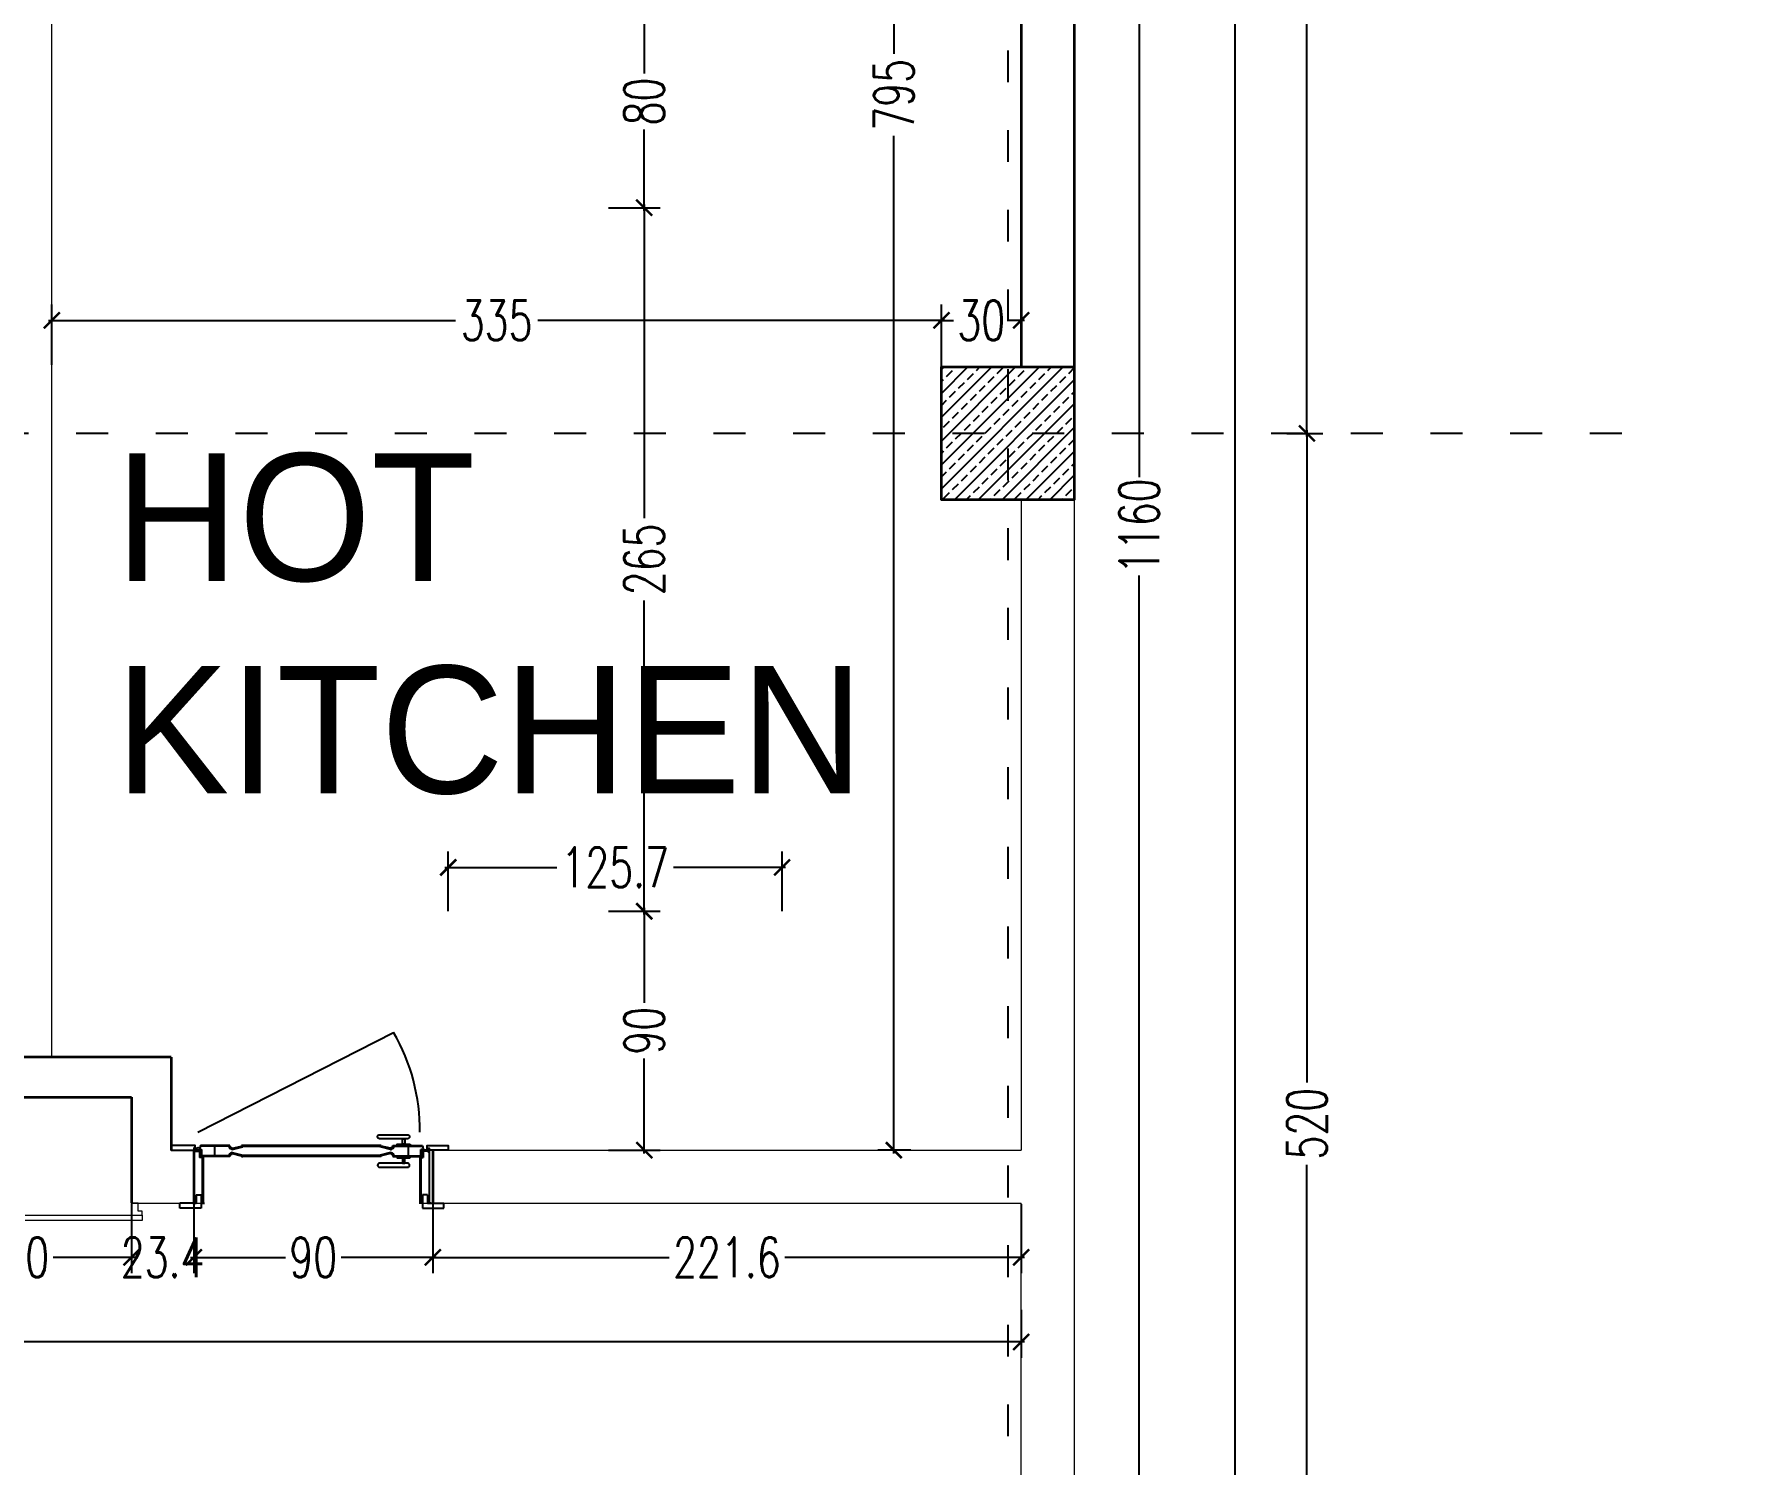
# Model space of a CAD drawing. Header units: centimetres. Extents: x -3207095 to 15275363, y -32656 to 4798027.
# Drawn here: x 685265 to 685907, y 4438823 to 4439362 of the extents above; entities that cross this region are included whole.
import ezdxf

# ---------------------------------------------------------------- set-up
doc = ezdxf.new("R2010")
doc.units = ezdxf.units.CM
for name, pattern in [('ACAD_ISO03W100', [30, 12, -18]), ('DUZ', [500, 500]), ('HIDDEN', [0.375, 0.25, -0.125])]:
    doc.linetypes.add(name, pattern=pattern)
doc.layers.get('0').update_dxf_attribs({"color": 1, "linetype": 'DUZ'})
for name, color, linetype in [('a-door', 2, 'Continuous'), ('DIM', 1, 'DUZ'), ('GOLGE', 8, 'HIDDEN'), ('KOLTAR_F', 145, 'Continuous'), ('LOGO', 7, 'Continuous')]:
    doc.layers.add(name, color=color, linetype=linetype)
for name, color, linetype, lineweight in [('DUVAR', 7, 'Continuous', 35), ('iç duvar', 7, 'Continuous', 50), ('KAPEN', 151, 'Continuous', 9), ('KOLON_F', 3, 'Continuous', 35)]:
    doc.layers.add(name, color=color, linetype=linetype, lineweight=lineweight)
doc.styles.add('DIM', font='ROMANSTW.SHX', dxfattribs={"width": 0.7})
doc.dimstyles.new('1_100', dxfattribs={"dimtxt": 15, "dimasz": 6, "dimexe": 6, "dimexo": 0, "dimgap": 2, "dimtad": 0, "dimdec": 1, "dimzin": 11, "dimdsep": 46, "dimtxsty": 'DIM', "dimblk": 'ARCHTICK', "dimcen": 3, "dimdle": 1.25, "dimclrt": 2, "dimadec": 0, "dimazin": 0, "dimtfac": 1.25, "dimtdec": 1, "dimtix": 1, "dimtofl": 0, "dimtmove": 1, "dimatfit": 3, "dimldrblk": 'ARCHTICK', "dimfxl": 20, "dimfxlon": 1, "dimtolj": 1, "dimtzin": 0, "dimarcsym": 0})

# ---------------------------------------------------------------- blocks, each defined once
blk = doc.blocks.new('_ArchTick')
at = {"color": 0, "linetype": 'ByBlock', "const_width": 0.15}
blk.add_lwpolyline([(-0.5, -0.5), (0.5, 0.5)], dxfattribs=at)
blk = doc.blocks.new('*D5626')
at = {"layer": 'Defpoints', "color": 0, "linetype": 'Continuous', "lineweight": 5, "transparency": 16777216}
for p in [(685656.79, 4439756.93), (685681.25, 4439756.93), (685656.79, 4438596.93)]:
    blk.add_point(p, dxfattribs=at)
at = {"layer": 'DIM', "color": 0, "linetype": 'Continuous', "lineweight": -2, "transparency": 16777216}
for p, q in [((685661.25, 4439756.93), (685687.25, 4439756.93)), ((685681.25, 4439758.18), (685681.25, 4439195.43)), ((685681.25, 4438595.68), (685681.25, 4439158.43)), ((685661.25, 4438596.93), (685687.25, 4438596.93))]:
    blk.add_line(p, q, dxfattribs=at)
at = {"layer": 'DIM', "color": 0, "linetype": 'Continuous', "lineweight": -2, "transparency": 16777216, "xscale": 6, "yscale": 6, "zscale": 6}
for p, rotation in [((685681.25, 4439756.93), 90), ((685681.25, 4438596.93), 270)]:
    blk.add_blockref('_ArchTick', p, dxfattribs=dict(at, rotation=rotation))
at = {"layer": 'DIM', "color": 2, "linetype": 'Continuous', "lineweight": 5, "transparency": 16777216, "insert": (685681.25, 4439176.93), "char_height": 15, "attachment_point": 5, "rotation": 90, "style": 'DIM'}
blk.add_mtext('\\A1;1160', dxfattribs=at)
blk = doc.blocks.new('*D4531')
at = {"layer": 'Defpoints', "color": 0, "linetype": 'Continuous', "lineweight": 5, "transparency": 16777216}
for p in [(685736.81, 4439731.93), (685736.81, 4439211.93), (685744.41, 4439211.93)]:
    blk.add_point(p, dxfattribs=at)
at = {"layer": 'DIM', "color": 0, "linetype": 'Continuous', "lineweight": -2, "transparency": 16777216}
for p, q in [((685736.81, 4439731.93), (685750.41, 4439731.93)), ((685744.41, 4439733.18), (685744.41, 4439487.43)), ((685744.41, 4439210.68), (685744.41, 4439456.43)), ((685736.81, 4439211.93), (685750.41, 4439211.93))]:
    blk.add_line(p, q, dxfattribs=at)
at = {"layer": 'DIM', "color": 0, "linetype": 'Continuous', "lineweight": -2, "transparency": 16777216, "xscale": 6, "yscale": 6, "zscale": 6}
for p, rotation in [((685744.41, 4439731.93), 90), ((685744.41, 4439211.93), 270)]:
    blk.add_blockref('_ArchTick', p, dxfattribs=dict(at, rotation=rotation))
at = {"layer": 'DIM', "color": 2, "linetype": 'Continuous', "lineweight": 5, "transparency": 16777216, "insert": (685744.41, 4439471.93), "char_height": 15, "attachment_point": 5, "rotation": 90, "style": 'DIM'}
blk.add_mtext('\\A1;520', dxfattribs=at)
blk = doc.blocks.new('*D5634')
at = {"layer": 'Defpoints', "color": 0, "linetype": 'Continuous', "lineweight": 5, "transparency": 16777216}
for p in [(685736.81, 4439211.93), (685744.41, 4438691.93), (685807.32, 4438691.93)]:
    blk.add_point(p, dxfattribs=at)
at = {"layer": 'DIM', "color": 0, "linetype": 'Continuous', "lineweight": -2, "transparency": 16777216}
for p, q in [((685736.81, 4439211.93), (685750.41, 4439211.93)), ((685744.41, 4439213.18), (685744.41, 4438967.43)), ((685744.41, 4438690.68), (685744.41, 4438936.43)), ((685764.41, 4438691.93), (685738.41, 4438691.93))]:
    blk.add_line(p, q, dxfattribs=at)
at = {"layer": 'DIM', "color": 0, "linetype": 'Continuous', "lineweight": -2, "transparency": 16777216, "xscale": 6, "yscale": 6, "zscale": 6}
for p, rotation in [((685744.41, 4439211.93), 90), ((685744.41, 4438691.93), 270)]:
    blk.add_blockref('_ArchTick', p, dxfattribs=dict(at, rotation=rotation))
at = {"layer": 'DIM', "color": 2, "linetype": 'Continuous', "lineweight": 5, "transparency": 16777216, "insert": (685744.41, 4438951.93), "char_height": 15, "attachment_point": 5, "rotation": 90, "style": 'DIM'}
blk.add_mtext('\\A1;520', dxfattribs=at)
blk = doc.blocks.new('*D4552')
at = {"layer": 'Defpoints', "color": 0, "linetype": 'Continuous', "lineweight": 5, "transparency": 16777216}
for p in [(685687.42, 4439756.93), (685717.27, 4439756.93), (685687.42, 4436816.93)]:
    blk.add_point(p, dxfattribs=at)
at = {"layer": 'DIM', "color": 0, "linetype": 'Continuous', "lineweight": -2, "transparency": 16777216}
for p, q in [((685697.27, 4439756.93), (685723.27, 4439756.93)), ((685717.27, 4439758.18), (685717.27, 4438307.43)), ((685717.27, 4436815.68), (685717.27, 4438266.43)), ((685697.27, 4436816.93), (685723.27, 4436816.93))]:
    blk.add_line(p, q, dxfattribs=at)
at = {"layer": 'DIM', "color": 0, "linetype": 'Continuous', "lineweight": -2, "transparency": 16777216, "xscale": 6, "yscale": 6, "zscale": 6}
for p, rotation in [((685717.27, 4439756.93), 90), ((685717.27, 4436816.93), 270)]:
    blk.add_blockref('_ArchTick', p, dxfattribs=dict(at, rotation=rotation))
at = {"layer": 'DIM', "color": 2, "linetype": 'Continuous', "lineweight": 5, "transparency": 16777216, "insert": (685717.27, 4438286.93), "char_height": 15, "attachment_point": 5, "rotation": 90, "style": 'DIM'}
blk.add_mtext('\\A1;2940', dxfattribs=at)
blk = doc.blocks.new('*D5681')
at = {"layer": 'Defpoints', "color": 0, "linetype": 'Continuous', "lineweight": 5, "transparency": 16777216}
for p in [(685221.79, 4438921.93), (685301.79, 4438921.93), (685301.79, 4438901.57)]:
    blk.add_point(p, dxfattribs=at)
at = {"layer": 'DIM', "color": 0, "linetype": 'Continuous', "lineweight": -2, "transparency": 16777216}
for p, q in [((685221.79, 4438921.57), (685221.79, 4438895.57)), ((685301.79, 4438921.57), (685301.79, 4438895.57)), ((685220.54, 4438901.57), (685251.29, 4438901.57)), ((685303.04, 4438901.57), (685272.29, 4438901.57))]:
    blk.add_line(p, q, dxfattribs=at)
at = {"layer": 'DIM', "color": 0, "linetype": 'Continuous', "lineweight": -2, "transparency": 16777216, "xscale": 6, "yscale": 6, "zscale": 6, "rotation": 180}
blk.add_blockref('_ArchTick', (685221.79, 4438901.57), dxfattribs=at)
at = {"layer": 'DIM', "color": 0, "linetype": 'Continuous', "lineweight": -2, "transparency": 16777216, "xscale": 6, "yscale": 6, "zscale": 6}
blk.add_blockref('_ArchTick', (685301.79, 4438901.57), dxfattribs=at)
at = {"layer": 'DIM', "color": 2, "linetype": 'Continuous', "lineweight": 5, "transparency": 16777216, "insert": (685261.79, 4438901.57), "char_height": 15, "attachment_point": 5, "style": 'DIM'}
blk.add_mtext('\\A1;80', dxfattribs=at)
blk = doc.blocks.new('*D5682')
at = {"layer": 'Defpoints', "color": 0, "linetype": 'Continuous', "lineweight": 5, "transparency": 16777216}
for p in [(685301.79, 4438921.93), (685325.24, 4438921.93), (685325.24, 4438901.57)]:
    blk.add_point(p, dxfattribs=at)
at = {"layer": 'DIM', "color": 0, "linetype": 'Continuous', "lineweight": -2, "transparency": 16777216}
for p, q in [((685301.79, 4438921.57), (685301.79, 4438895.57)), ((685325.24, 4438921.57), (685325.24, 4438895.57)), ((685301.79, 4438901.57), (685295.79, 4438901.57)), ((685325.24, 4438901.57), (685331.24, 4438901.57))]:
    blk.add_line(p, q, dxfattribs=at)
at = {"layer": 'DIM', "color": 0, "linetype": 'Continuous', "lineweight": -2, "transparency": 16777216, "xscale": 6, "yscale": 6, "zscale": 6}
blk.add_blockref('_ArchTick', (685301.79, 4438901.57), dxfattribs=at)
at = {"layer": 'DIM', "color": 0, "linetype": 'Continuous', "lineweight": -2, "transparency": 16777216, "xscale": 6, "yscale": 6, "zscale": 6, "rotation": 180}
blk.add_blockref('_ArchTick', (685325.24, 4438901.57), dxfattribs=at)
at = {"layer": 'DIM', "color": 2, "linetype": 'Continuous', "lineweight": 5, "transparency": 16777216, "insert": (685313.52, 4438901.57), "char_height": 15, "attachment_point": 5, "style": 'DIM'}
blk.add_mtext('\\A1;23.4', dxfattribs=at)
blk = doc.blocks.new('*D5683')
at = {"layer": 'Defpoints', "color": 0, "linetype": 'Continuous', "lineweight": 5, "transparency": 16777216}
for p in [(685325.24, 4438921.93), (685415.24, 4438921.93), (685415.24, 4438901.57)]:
    blk.add_point(p, dxfattribs=at)
at = {"layer": 'DIM', "color": 0, "linetype": 'Continuous', "lineweight": -2, "transparency": 16777216}
for p, q in [((685325.24, 4438921.57), (685325.24, 4438895.57)), ((685415.24, 4438921.57), (685415.24, 4438895.57)), ((685323.99, 4438901.57), (685359.74, 4438901.57)), ((685416.49, 4438901.57), (685380.74, 4438901.57))]:
    blk.add_line(p, q, dxfattribs=at)
at = {"layer": 'DIM', "color": 0, "linetype": 'Continuous', "lineweight": -2, "transparency": 16777216, "xscale": 6, "yscale": 6, "zscale": 6, "rotation": 180}
blk.add_blockref('_ArchTick', (685325.24, 4438901.57), dxfattribs=at)
at = {"layer": 'DIM', "color": 0, "linetype": 'Continuous', "lineweight": -2, "transparency": 16777216, "xscale": 6, "yscale": 6, "zscale": 6}
blk.add_blockref('_ArchTick', (685415.24, 4438901.57), dxfattribs=at)
at = {"layer": 'DIM', "color": 2, "linetype": 'Continuous', "lineweight": 5, "transparency": 16777216, "insert": (685370.24, 4438901.57), "char_height": 15, "attachment_point": 5, "style": 'DIM'}
blk.add_mtext('\\A1;90', dxfattribs=at)
blk = doc.blocks.new('*D5684')
at = {"layer": 'Defpoints', "color": 0, "linetype": 'Continuous', "lineweight": 5, "transparency": 16777216}
for p in [(685415.24, 4438921.93), (685636.79, 4438921.93), (685636.79, 4438901.57)]:
    blk.add_point(p, dxfattribs=at)
at = {"layer": 'DIM', "color": 0, "linetype": 'Continuous', "lineweight": -2, "transparency": 16777216}
for p, q in [((685415.24, 4438921.57), (685415.24, 4438895.57)), ((685636.79, 4438921.57), (685636.79, 4438895.57)), ((685413.99, 4438901.57), (685504.27, 4438901.57)), ((685638.04, 4438901.57), (685547.77, 4438901.57))]:
    blk.add_line(p, q, dxfattribs=at)
at = {"layer": 'DIM', "color": 0, "linetype": 'Continuous', "lineweight": -2, "transparency": 16777216, "xscale": 6, "yscale": 6, "zscale": 6, "rotation": 180}
blk.add_blockref('_ArchTick', (685415.24, 4438901.57), dxfattribs=at)
at = {"layer": 'DIM', "color": 0, "linetype": 'Continuous', "lineweight": -2, "transparency": 16777216, "xscale": 6, "yscale": 6, "zscale": 6}
blk.add_blockref('_ArchTick', (685636.79, 4438901.57), dxfattribs=at)
at = {"layer": 'DIM', "color": 2, "linetype": 'Continuous', "lineweight": 5, "transparency": 16777216, "insert": (685526.02, 4438901.57), "char_height": 15, "attachment_point": 5, "style": 'DIM'}
blk.add_mtext('\\A1;221.6', dxfattribs=at)
blk = doc.blocks.new('*D5533')
at = {"layer": 'Defpoints', "color": 0, "linetype": 'Continuous', "lineweight": 5, "transparency": 16777216}
for p in [(685636.79, 4438881.77), (683616.79, 4438869.02), (685636.79, 4438869.7)]:
    blk.add_point(p, dxfattribs=at)
at = {"layer": 'DIM', "color": 0, "linetype": 'Continuous', "lineweight": -2, "transparency": 16777216}
for p, q in [((685636.79, 4438881.77), (685636.79, 4438863.7)), ((683616.79, 4438869.02), (683616.79, 4438875.7)), ((683615.54, 4438869.7), (684606.29, 4438869.7)), ((685638.04, 4438869.7), (684647.29, 4438869.7))]:
    blk.add_line(p, q, dxfattribs=at)
at = {"layer": 'DIM', "color": 0, "linetype": 'Continuous', "lineweight": -2, "transparency": 16777216, "xscale": 6, "yscale": 6, "zscale": 6, "rotation": 180}
blk.add_blockref('_ArchTick', (683616.79, 4438869.7), dxfattribs=at)
at = {"layer": 'DIM', "color": 0, "linetype": 'Continuous', "lineweight": -2, "transparency": 16777216, "xscale": 6, "yscale": 6, "zscale": 6}
blk.add_blockref('_ArchTick', (685636.79, 4438869.7), dxfattribs=at)
at = {"layer": 'DIM', "color": 2, "linetype": 'Continuous', "lineweight": 5, "transparency": 16777216, "insert": (684626.79, 4438869.7), "char_height": 15, "attachment_point": 5, "style": 'DIM'}
blk.add_mtext('\\A1;2020', dxfattribs=at)
blk = doc.blocks.new('*D5570')
at = {"layer": 'Defpoints', "color": 0, "linetype": 'Continuous', "lineweight": 5, "transparency": 16777216}
for p in [(685606.79, 4439254.48), (685271.79, 4439237.73), (685606.79, 4439237.73)]:
    blk.add_point(p, dxfattribs=at)
at = {"layer": 'DIM', "color": 0, "linetype": 'Continuous', "lineweight": -2, "transparency": 16777216}
for p, q in [((685271.79, 4439237.73), (685271.79, 4439260.48)), ((685606.79, 4439237.73), (685606.79, 4439260.48)), ((685270.54, 4439254.48), (685423.79, 4439254.48)), ((685608.04, 4439254.48), (685454.79, 4439254.48))]:
    blk.add_line(p, q, dxfattribs=at)
at = {"layer": 'DIM', "color": 0, "linetype": 'Continuous', "lineweight": -2, "transparency": 16777216, "xscale": 6, "yscale": 6, "zscale": 6, "rotation": 180}
blk.add_blockref('_ArchTick', (685271.79, 4439254.48), dxfattribs=at)
at = {"layer": 'DIM', "color": 0, "linetype": 'Continuous', "lineweight": -2, "transparency": 16777216, "xscale": 6, "yscale": 6, "zscale": 6}
blk.add_blockref('_ArchTick', (685606.79, 4439254.48), dxfattribs=at)
at = {"layer": 'DIM', "color": 2, "linetype": 'Continuous', "lineweight": 5, "transparency": 16777216, "insert": (685439.29, 4439254.48), "char_height": 15, "attachment_point": 5, "style": 'DIM'}
blk.add_mtext('\\A1;335', dxfattribs=at)
blk = doc.blocks.new('*D5571')
at = {"layer": 'Defpoints', "color": 0, "linetype": 'Continuous', "lineweight": 5, "transparency": 16777216}
for p in [(685636.79, 4439254.48), (685606.79, 4439236.93), (685636.79, 4439236.93)]:
    blk.add_point(p, dxfattribs=at)
at = {"layer": 'DIM', "color": 0, "linetype": 'Continuous', "lineweight": -2, "transparency": 16777216}
for p, q in [((685606.79, 4439236.93), (685606.79, 4439260.48)), ((685636.79, 4439236.93), (685636.79, 4439260.48)), ((685605.54, 4439254.48), (685611.29, 4439254.48)), ((685638.04, 4439254.48), (685632.29, 4439254.48))]:
    blk.add_line(p, q, dxfattribs=at)
at = {"layer": 'DIM', "color": 0, "linetype": 'Continuous', "lineweight": -2, "transparency": 16777216, "xscale": 6, "yscale": 6, "zscale": 6, "rotation": 180}
blk.add_blockref('_ArchTick', (685606.79, 4439254.48), dxfattribs=at)
at = {"layer": 'DIM', "color": 0, "linetype": 'Continuous', "lineweight": -2, "transparency": 16777216, "xscale": 6, "yscale": 6, "zscale": 6}
blk.add_blockref('_ArchTick', (685636.79, 4439254.48), dxfattribs=at)
at = {"layer": 'DIM', "color": 2, "linetype": 'Continuous', "lineweight": 5, "transparency": 16777216, "insert": (685621.79, 4439254.48), "char_height": 15, "attachment_point": 5, "style": 'DIM'}
blk.add_mtext('\\A1;30', dxfattribs=at)
blk = doc.blocks.new('*D5572')
at = {"layer": 'Defpoints', "color": 0, "linetype": 'Continuous', "lineweight": 5, "transparency": 16777216}
for p in [(685585.96, 4439736.93), (685588.87, 4439736.93), (685595.28, 4438941.93)]:
    blk.add_point(p, dxfattribs=at)
at = {"layer": 'DIM', "color": 0, "linetype": 'Continuous', "lineweight": -2, "transparency": 16777216}
for p, q in [((685585.96, 4439736.93), (685594.87, 4439736.93)), ((685588.87, 4439738.18), (685588.87, 4439354.93)), ((685588.87, 4438940.68), (685588.87, 4439323.93)), ((685595.28, 4438941.93), (685582.87, 4438941.93))]:
    blk.add_line(p, q, dxfattribs=at)
at = {"layer": 'DIM', "color": 0, "linetype": 'Continuous', "lineweight": -2, "transparency": 16777216, "xscale": 6, "yscale": 6, "zscale": 6}
for p, rotation in [((685588.87, 4439736.93), 90), ((685588.87, 4438941.93), 270)]:
    blk.add_blockref('_ArchTick', p, dxfattribs=dict(at, rotation=rotation))
at = {"layer": 'DIM', "color": 2, "linetype": 'Continuous', "lineweight": 5, "transparency": 16777216, "insert": (685588.87, 4439339.43), "char_height": 15, "attachment_point": 5, "rotation": 90, "style": 'DIM'}
blk.add_mtext('\\A1;795', dxfattribs=at)
blk = doc.blocks.new('*D4754')
at = {"layer": 'Defpoints', "color": 0, "linetype": 'Continuous', "lineweight": 5, "transparency": 16777216}
for p in [(685481.48, 4439376.93), (685481.48, 4439296.93), (685494.87, 4439296.93)]:
    blk.add_point(p, dxfattribs=at)
at = {"layer": 'DIM', "color": 0, "linetype": 'Continuous', "lineweight": -2, "transparency": 16777216}
for p, q in [((685494.87, 4439378.18), (685494.87, 4439347.43)), ((685481.48, 4439376.93), (685500.87, 4439376.93)), ((685494.87, 4439295.68), (685494.87, 4439326.43)), ((685481.48, 4439296.93), (685500.87, 4439296.93))]:
    blk.add_line(p, q, dxfattribs=at)
at = {"layer": 'DIM', "color": 0, "linetype": 'Continuous', "lineweight": -2, "transparency": 16777216, "xscale": 6, "yscale": 6, "zscale": 6}
for p, rotation in [((685494.87, 4439376.93), 90), ((685494.87, 4439296.93), 270)]:
    blk.add_blockref('_ArchTick', p, dxfattribs=dict(at, rotation=rotation))
at = {"layer": 'DIM', "color": 2, "linetype": 'Continuous', "lineweight": 5, "transparency": 16777216, "insert": (685494.87, 4439336.93), "char_height": 15, "attachment_point": 5, "rotation": 90, "style": 'DIM'}
blk.add_mtext('\\A1;80', dxfattribs=at)
blk = doc.blocks.new('*D4755')
at = {"layer": 'Defpoints', "color": 0, "linetype": 'Continuous', "lineweight": 5, "transparency": 16777216}
for p in [(685481.48, 4439296.93), (685481.48, 4439031.93), (685494.87, 4439031.93)]:
    blk.add_point(p, dxfattribs=at)
at = {"layer": 'DIM', "color": 0, "linetype": 'Continuous', "lineweight": -2, "transparency": 16777216}
for p, q in [((685481.48, 4439296.93), (685500.87, 4439296.93)), ((685494.87, 4439298.18), (685494.87, 4439179.93)), ((685494.87, 4439030.68), (685494.87, 4439148.93)), ((685481.48, 4439031.93), (685500.87, 4439031.93))]:
    blk.add_line(p, q, dxfattribs=at)
at = {"layer": 'DIM', "color": 0, "linetype": 'Continuous', "lineweight": -2, "transparency": 16777216, "xscale": 6, "yscale": 6, "zscale": 6}
for p, rotation in [((685494.87, 4439296.93), 90), ((685494.87, 4439031.93), 270)]:
    blk.add_blockref('_ArchTick', p, dxfattribs=dict(at, rotation=rotation))
at = {"layer": 'DIM', "color": 2, "linetype": 'Continuous', "lineweight": 5, "transparency": 16777216, "insert": (685494.87, 4439164.43), "char_height": 15, "attachment_point": 5, "rotation": 90, "style": 'DIM'}
blk.add_mtext('\\A1;265', dxfattribs=at)
blk = doc.blocks.new('*D5772')
at = {"layer": 'Defpoints', "color": 0, "linetype": 'Continuous', "lineweight": 5, "transparency": 16777216}
for p in [(685481.48, 4439031.93), (685481.48, 4438941.93), (685494.87, 4438941.93)]:
    blk.add_point(p, dxfattribs=at)
at = {"layer": 'DIM', "color": 0, "linetype": 'Continuous', "lineweight": -2, "transparency": 16777216}
for p, q in [((685481.48, 4439031.93), (685500.87, 4439031.93)), ((685494.87, 4439033.18), (685494.87, 4438997.43)), ((685494.87, 4438940.68), (685494.87, 4438976.43)), ((685481.48, 4438941.93), (685500.87, 4438941.93))]:
    blk.add_line(p, q, dxfattribs=at)
at = {"layer": 'DIM', "color": 0, "linetype": 'Continuous', "lineweight": -2, "transparency": 16777216, "xscale": 6, "yscale": 6, "zscale": 6}
for p, rotation in [((685494.87, 4439031.93), 90), ((685494.87, 4438941.93), 270)]:
    blk.add_blockref('_ArchTick', p, dxfattribs=dict(at, rotation=rotation))
at = {"layer": 'DIM', "color": 2, "linetype": 'Continuous', "lineweight": 5, "transparency": 16777216, "insert": (685494.87, 4438986.93), "char_height": 15, "attachment_point": 5, "rotation": 90, "style": 'DIM'}
blk.add_mtext('\\A1;90', dxfattribs=at)
blk = doc.blocks.new('*D4756')
at = {"layer": 'Defpoints', "color": 0, "linetype": 'Continuous', "lineweight": 5, "transparency": 16777216}
for p in [(685546.79, 4439048.45), (685421.09, 4439031.93), (685546.79, 4439031.93)]:
    blk.add_point(p, dxfattribs=at)
at = {"layer": 'DIM', "color": 0, "linetype": 'Continuous', "lineweight": -2, "transparency": 16777216}
for p, q in [((685421.09, 4439031.93), (685421.09, 4439054.45)), ((685546.79, 4439031.93), (685546.79, 4439054.45)), ((685419.84, 4439048.45), (685461.94, 4439048.45)), ((685548.04, 4439048.45), (685505.94, 4439048.45))]:
    blk.add_line(p, q, dxfattribs=at)
at = {"layer": 'DIM', "color": 0, "linetype": 'Continuous', "lineweight": -2, "transparency": 16777216, "xscale": 6, "yscale": 6, "zscale": 6, "rotation": 180}
blk.add_blockref('_ArchTick', (685421.09, 4439048.45), dxfattribs=at)
at = {"layer": 'DIM', "color": 0, "linetype": 'Continuous', "lineweight": -2, "transparency": 16777216, "xscale": 6, "yscale": 6, "zscale": 6}
blk.add_blockref('_ArchTick', (685546.79, 4439048.45), dxfattribs=at)
at = {"layer": 'DIM', "color": 2, "linetype": 'Continuous', "lineweight": 5, "transparency": 16777216, "insert": (685483.94, 4439048.45), "char_height": 15, "attachment_point": 5, "style": 'DIM'}
blk.add_mtext('\\A1;125.7', dxfattribs=at)
blk = doc.blocks.new('*D5721')
at = {"layer": 'Defpoints', "color": 0, "linetype": 'Continuous', "lineweight": 5, "transparency": 16777216}
for p in [(691166.93, 4439238.74), (0, 4439110.74), (691148.06, 4439110.74)]:
    blk.add_point(p, dxfattribs=at)
at = {"layer": 'DIM', "color": 0, "linetype": 'Continuous', "lineweight": -2, "transparency": 16777216}
for p, q in [((691166.93, 4439238.74), (691142.06, 4439238.74)), ((691148.06, 4439239.99), (691148.06, 4439189.24)), ((691148.06, 4439109.49), (691148.06, 4439160.24)), ((691128.06, 4439110.74), (691154.06, 4439110.74))]:
    blk.add_line(p, q, dxfattribs=at)
at = {"layer": 'DIM', "color": 0, "linetype": 'Continuous', "lineweight": -2, "transparency": 16777216, "xscale": 6, "yscale": 6, "zscale": 6}
for p, rotation in [((691148.06, 4439238.74), 90), ((691148.06, 4439110.74), 270)]:
    blk.add_blockref('_ArchTick', p, dxfattribs=dict(at, rotation=rotation))
at = {"layer": 'DIM', "color": 2, "linetype": 'Continuous', "lineweight": 5, "transparency": 16777216, "insert": (691148.06, 4439174.74), "char_height": 15, "attachment_point": 5, "rotation": 90, "style": 'DIM'}
blk.add_mtext('\\A1;128', dxfattribs=at)

msp = doc.modelspace()

# ---------------------------------------------------------------- hatches: boundary and pattern name
at = {"layer": 'KOLTAR_F'}
h = msp.add_hatch(dxfattribs=at)
h.set_pattern_fill('ANSI33', color=256, style=0)
h.set_pattern_definition([(45, (25023.3144, -65175.5394), (-4.4901280605, 4.4901280605), []), (45, (25027.8045, -65175.5394), (-4.4901280605, 4.4901280605), [3.175, -1.5875])])
h.paths.add_polyline_path([(685606.79, 4439236.93), (685656.79, 4439236.93), (685656.79, 4439186.93), (685606.79, 4439186.93)])

# ---------------------------------------------------------------- linework, layer by layer
at = {"color": 232, "linetype": 'ACAD_ISO03W100'}
for p, q in [((685631.79, 4439926.16), (685631.79, 4436667.31)), ((685862.98, 4439211.93), (681754.42, 4439211.93))]:
    msp.add_line(p, q, dxfattribs=at)
at = {"color": 7}
for p, q in [((685325.24, 4438941.93), (685325.24, 4438921.93)), ((685415.24, 4438941.93), (685415.24, 4438921.93))]:
    msp.add_line(p, q, dxfattribs=at)
at = {"color": 30}
msp.add_line((685325.24, 4438921.93), (685325.24, 4438941.93), dxfattribs=at)
at = {"layer": 'a-door'}
for p, q in [((685324.74, 4438941.93), (685325.24, 4438941.93)), ((685325.24, 4438941.93), (685325.24, 4438921.93)), ((685325.54, 4438941.93), (685327.74, 4438941.93)), ((685325.54, 4438941.61), (685327.44, 4438941.61)), ((685327.78, 4438943.73), (685327.34, 4438941.93)), ((685327.34, 4438941.93), (685328.04, 4438941.93)), ((685327.41, 4438942.23), (685328.34, 4438942.23)), ((685327.44, 4438941.61), (685327.44, 4438939.23)), ((685338.47, 4438943.43), (685327.71, 4438943.43)), ((685327.74, 4438941.93), (685327.74, 4438939.53)), ((685338.87, 4438943.73), (685327.78, 4438943.73)), ((685328.04, 4438939.53), (685328.04, 4438941.93)), ((685328.34, 4438939.83), (685328.34, 4438942.23)), ((685333.09, 4438943.43), (685333.09, 4438939.83)), ((685338.87, 4438943.43), (685338.87, 4438943.73)), ((685339.47, 4438942.83), (685339.7, 4438942.83)), ((685339.47, 4438942.23), (685339.47, 4438942.43)), ((685339.77, 4438942.23), (685339.47, 4438942.23)), ((685339.77, 4438941.03), (685339.47, 4438941.03)), ((685339.47, 4438941.03), (685339.47, 4438940.83)), ((685339.47, 4438940.43), (685339.7, 4438940.43)), ((685339.7, 4438942.63), (685339.7, 4438942.83)), ((685339.7, 4438942.63), (685339.85, 4438942.63)), ((685339.7, 4438940.63), (685339.7, 4438940.43)), ((685339.7, 4438940.63), (685339.85, 4438940.63)), ((685339.77, 4438942.23), (685343.67, 4438943.23)), ((685339.77, 4438941.03), (685343.67, 4438940.03)), ((685339.85, 4438942.63), (685343.27, 4438943.5)), ((685339.85, 4438940.63), (685343.27, 4438939.75)), ((685395.46, 4438943.73), (685343.27, 4438943.73)), ((685343.27, 4438943.73), (685343.27, 4438943.5)), ((685343.27, 4438943.73), (685343.27, 4438943.5)), ((685343.27, 4438943.73), (685343.67, 4438943.73)), ((685395.46, 4438943.33), (685343.67, 4438943.33)), ((685343.67, 4438943.33), (685343.67, 4438943.23)), ((685395.86, 4438943.73), (685395.46, 4438943.73)), ((685395.46, 4438943.33), (685395.46, 4438943.23)), ((685399.36, 4438942.23), (685395.46, 4438943.23)), ((685399.36, 4438941.03), (685395.46, 4438940.03)), ((685395.86, 4438943.73), (685395.86, 4438943.5)), ((685395.86, 4438943.73), (685395.86, 4438943.5)), ((685399.28, 4438942.63), (685395.86, 4438943.5)), ((685399.28, 4438940.63), (685395.86, 4438939.75)), ((685399.43, 4438942.63), (685399.28, 4438942.63)), ((685399.43, 4438940.63), (685399.28, 4438940.63)), ((685399.36, 4438942.23), (685399.66, 4438942.23)), ((685399.36, 4438941.03), (685399.66, 4438941.03)), ((685399.43, 4438942.63), (685399.43, 4438942.83)), ((685399.66, 4438942.83), (685399.43, 4438942.83)), ((685399.43, 4438940.63), (685399.43, 4438940.43)), ((685399.66, 4438940.43), (685399.43, 4438940.43)), ((685399.66, 4438942.23), (685399.66, 4438942.43)), ((685399.66, 4438941.03), (685399.66, 4438940.83)), ((685400.26, 4438943.73), (685411.35, 4438943.73)), ((685400.26, 4438943.43), (685400.26, 4438943.73)), ((685400.66, 4438943.43), (685411.42, 4438943.43)), ((685406.04, 4438943.43), (685406.04, 4438939.83)), ((685410.79, 4438939.83), (685410.79, 4438942.23)), ((685411.72, 4438942.23), (685410.79, 4438942.23)), ((685411.09, 4438939.53), (685411.09, 4438941.93)), ((685411.79, 4438941.93), (685411.09, 4438941.93)), ((685411.35, 4438943.73), (685411.79, 4438941.93)), ((685411.39, 4438941.93), (685411.39, 4438939.53)), ((685413.59, 4438941.93), (685411.39, 4438941.93)), ((685411.69, 4438941.61), (685411.69, 4438939.23)), ((685413.59, 4438941.61), (685411.69, 4438941.61)), ((685413.89, 4438941.93), (685413.89, 4438921.93)), ((685328.44, 4438939.23), (685327.44, 4438939.23)), ((685328.74, 4438939.53), (685327.74, 4438939.53)), ((685338.87, 4438939.53), (685328.04, 4438939.53)), ((685338.47, 4438939.83), (685328.34, 4438939.83)), ((685328.44, 4438939.23), (685328.44, 4438922.24)), ((685328.74, 4438939.53), (685328.74, 4438921.93)), ((685338.87, 4438939.83), (685338.87, 4438939.53)), ((685343.27, 4438939.53), (685343.27, 4438939.75)), ((685343.27, 4438939.53), (685343.27, 4438939.75)), ((685395.46, 4438939.53), (685343.27, 4438939.53)), ((685343.27, 4438939.53), (685343.67, 4438939.53)), ((685343.67, 4438939.93), (685343.67, 4438940.03)), ((685395.46, 4438939.93), (685343.67, 4438939.93)), ((685395.46, 4438939.93), (685395.46, 4438940.03)), ((685395.86, 4438939.53), (685395.46, 4438939.53)), ((685395.86, 4438939.53), (685395.86, 4438939.75)), ((685395.86, 4438939.53), (685395.86, 4438939.75)), ((685400.26, 4438939.83), (685400.26, 4438939.53)), ((685400.26, 4438939.53), (685411.09, 4438939.53)), ((685400.66, 4438939.83), (685410.79, 4438939.83)), ((685410.39, 4438939.53), (685411.39, 4438939.53)), ((685410.39, 4438939.53), (685410.39, 4438921.93)), ((685410.69, 4438939.23), (685411.69, 4438939.23)), ((685410.69, 4438939.23), (685410.69, 4438922.24)), ((685319.99, 4438920.13), (685319.99, 4438921.93)), ((685326.19, 4438921.93), (685319.99, 4438921.93)), ((685324.89, 4438921.93), (685326.19, 4438921.93)), ((685326.19, 4438925.13), (685326.19, 4438921.93)), ((685326.19, 4438925.13), (685327.99, 4438925.13)), ((685327.99, 4438925.13), (685327.99, 4438920.13)), ((685328.44, 4438922.24), (685327.99, 4438922.24)), ((685327.99, 4438921.93), (685329.29, 4438921.93)), ((685411.44, 4438921.93), (685410.14, 4438921.93)), ((685410.69, 4438922.24), (685411.44, 4438922.24)), ((685413.24, 4438925.13), (685411.44, 4438925.13)), ((685413.24, 4438925.13), (685411.44, 4438925.13)), ((685411.44, 4438925.13), (685411.44, 4438920.13)), ((685411.44, 4438925.13), (685411.44, 4438920.13)), ((685413.24, 4438925.13), (685413.24, 4438921.93)), ((685413.24, 4438925.13), (685413.24, 4438921.93)), ((685413.24, 4438921.93), (685419.44, 4438921.93)), ((685414.54, 4438921.93), (685413.24, 4438921.93)), ((685414.54, 4438921.93), (685413.24, 4438921.93)), ((685419.44, 4438920.13), (685419.44, 4438921.93)), ((685419.44, 4438920.13), (685419.44, 4438921.93)), ((685327.99, 4438920.13), (685319.99, 4438920.13)), ((685411.44, 4438920.13), (685419.44, 4438920.13))]:
    msp.add_line(p, q, dxfattribs=at)
for points in [[(685406.49, 4438947.03), (685406.49, 4438946.93, -0.414214), (685405.79, 4438946.23), (685395.19, 4438946.23, -0.414214), (685394.49, 4438946.93), (685394.49, 4438947.03, -0.414214), (685395.19, 4438947.73), (685405.79, 4438947.73, -0.414214)], [(685406.49, 4438936.23), (685406.49, 4438936.33, 0.414214), (685405.79, 4438937.03), (685395.19, 4438937.03, 0.414214), (685394.49, 4438936.33), (685394.49, 4438936.23, 0.414214), (685395.19, 4438935.53), (685405.79, 4438935.53, 0.414214)]]:
    msp.add_lwpolyline(points, format="xyb", close=True, dxfattribs=at)
for points in [[(685325.29, 4438941.93), (685325.79, 4438941.93), (685325.79, 4438943.73), (685316.79, 4438943.73), (685316.79, 4438941.93), (685324.99, 4438941.93)], [(685413.59, 4438941.93), (685413.09, 4438941.93), (685413.09, 4438943.73), (685421.09, 4438943.73), (685421.09, 4438941.93), (685413.89, 4438941.93)]]:
    msp.add_lwpolyline(points, dxfattribs=at)
for points in [[(685325.24, 4438941.18), (685325.54, 4438941.18), (685325.54, 4438942.68), (685325.24, 4438942.68)], [(685406.79, 4438944.23), (685406.79, 4438943.73), (685401.79, 4438943.73), (685401.79, 4438944.23)], [(685404.79, 4438946.23), (685404.79, 4438944.23), (685403.79, 4438944.23), (685403.79, 4438946.23)], [(685413.89, 4438941.18), (685413.59, 4438941.18), (685413.59, 4438942.68), (685413.89, 4438942.68)], [(685413.89, 4438941.18), (685413.59, 4438941.18), (685413.59, 4438942.68), (685413.89, 4438942.68)], [(685406.79, 4438939.03), (685406.79, 4438939.53), (685401.79, 4438939.53), (685401.79, 4438939.03)], [(685404.79, 4438937.03), (685404.79, 4438939.03), (685403.79, 4438939.03), (685403.79, 4438937.03)]]:
    msp.add_lwpolyline(points, close=True, dxfattribs=at)
msp.add_circle((685326.89, 4438942.43), 0.5, dxfattribs=at)
for centre, radius, start, end in [((685339.47, 4438943.43), 1, 180, 270), ((685339.47, 4438939.83), 1, 90, 180), ((685339.47, 4438943.43), 0.6, 180, 270), ((685339.47, 4438939.83), 0.6, 90, 180), ((685399.66, 4438943.43), 0.6, 270, 0), ((685399.66, 4438943.43), 1, 270, 0), ((685399.66, 4438939.83), 1, 0, 90), ((685399.66, 4438939.83), 0.6, 0, 90)]:
    msp.add_arc(centre, radius, start, end, dxfattribs=at)
at = {"layer": 'DUVAR'}
for p, q in [((685636.79, 4439706.93), (685636.79, 4439236.93)), ((685656.79, 4439706.93), (685656.79, 4439236.93)), ((685316.79, 4438976.93), (685206.79, 4438976.93)), ((685316.79, 4438976.93), (685316.79, 4438941.93)), ((685221.79, 4438961.93), (685301.79, 4438961.93)), ((685301.79, 4438961.93), (685301.79, 4438921.93)), ((685325.24, 4438941.93), (685325.24, 4438921.93)), ((685325.24, 4438941.93), (685325.24, 4438921.93)), ((685415.24, 4438941.93), (685415.24, 4438921.93))]:
    msp.add_line(p, q, dxfattribs=at)
at = {"layer": 'GOLGE', "ltscale": 0.5}
msp.add_line((685328.74, 4438921.93), (685327.99, 4438921.93), dxfattribs=at)
at = {"layer": 'iç duvar', "color": 7, "lineweight": 18}
for p, q in [((685271.79, 4438976.93), (685271.79, 4439736.93)), ((685636.79, 4439186.93), (685636.79, 4438941.93)), ((685656.79, 4439186.93), (685656.79, 4438716.93)), ((685316.79, 4438941.93), (685328.34, 4438941.93)), ((685328.34, 4438941.93), (685316.79, 4438941.93)), ((685410.79, 4438941.93), (685636.79, 4438941.93)), ((685301.79, 4438921.93), (685328.74, 4438921.93)), ((685410.39, 4438921.93), (685636.79, 4438921.93)), ((685636.79, 4438716.93), (685636.79, 4438921.93))]:
    msp.add_line(p, q, dxfattribs=at)
at = {"layer": 'KAPEN'}
msp.add_lwpolyline([(685301.79, 4438917.43), (685305.79, 4438917.43), (685305.79, 4438918.93), (685304.29, 4438918.93), (685304.29, 4438921.93), (685301.79, 4438921.93), (685301.79, 4438917.43)], close=True, dxfattribs=at)
msp.add_lwpolyline([(685261.79, 4438917.43), (685305.79, 4438917.43), (685305.79, 4438915.43), (685261.79, 4438915.43)], dxfattribs=at)
at = {"layer": 'KOLON_F'}
msp.add_lwpolyline([(685606.79, 4439236.93), (685656.79, 4439236.93), (685656.79, 4439186.93), (685606.79, 4439186.93)], close=True, dxfattribs=at)
at = {"layer": 'LOGO'}
msp.add_line((685326.78, 4438948.73), (685400.49, 4438986.23), dxfattribs=at)
msp.add_arc((685337.96, 4438949.73), 72.39, 359.20366, 30.27161, dxfattribs=at)

# ---------------------------------------------------------------- texts
at = {"insert": (685295.77, 4439204.37), "char_height": 48, "attachment_point": 1}
msp.add_mtext_dynamic_manual_height_columns('{\\fCentury Gothic|b0|i0|c0|p34;\\C7;HOT \\PKITCHEN}', width=428.1969, gutter_width=10, heights=[0], dxfattribs=at)

# ---------------------------------------------------------------- dimensions: what is measured, and where the dimension line sits
at = {"layer": 'DIM', "linetype": 'Continuous', "lineweight": 5}
for base, p1, p2, picture, middle in [((685681.25, 4439756.93), (685656.79, 4438596.93), (685656.79, 4439756.93), '*D5626', (685681.25, 4439176.93)), ((685717.27, 4439756.93), (685687.42, 4436816.93), (685687.42, 4439756.93), '*D4552', (685717.27, 4438286.93)), ((685588.87, 4439736.93), (685595.28, 4438941.93), (685585.96, 4439736.93), '*D5572', (685588.87, 4439339.43)), ((685744.41, 4439211.93), (685736.81, 4439731.93), (685736.81, 4439211.93), '*D4531', (685744.41, 4439471.93)), ((685494.87, 4439296.93), (685481.48, 4439376.93), (685481.48, 4439296.93), '*D4754', (685494.87, 4439336.93)), ((685494.87, 4439031.93), (685481.48, 4439296.93), (685481.48, 4439031.93), '*D4755', (685494.87, 4439164.43)), ((691148.06, 4439110.74), (691166.93, 4439238.74), (0, 4439110.74), '*D5721', (691148.06, 4439174.74)), ((685744.41, 4438691.93), (685736.81, 4439211.93), (685807.32, 4438691.93), '*D5634', (685744.41, 4438951.93)), ((685494.87, 4438941.93), (685481.48, 4439031.93), (685481.48, 4438941.93), '*D5772', (685494.87, 4438986.93))]:
    dim = msp.add_linear_dim(base=base, p1=p1, p2=p2, angle=90, dimstyle='1_100', dxfattribs=at)
    dim.commit()
    dim.dimension.update_dxf_attribs({"geometry": picture, "text_midpoint": middle})
for base, p1, p2, picture, middle in [((685606.79, 4439254.48), (685271.79, 4439237.73), (685606.79, 4439237.73), '*D5570', (685439.29, 4439254.48)), ((685636.79, 4439254.48), (685606.79, 4439236.93), (685636.79, 4439236.93), '*D5571', (685621.79, 4439254.48)), ((685546.79, 4439048.45), (685421.09, 4439031.93), (685546.79, 4439031.93), '*D4756', (685483.94, 4439048.45)), ((685301.79, 4438901.57), (685221.79, 4438921.93), (685301.79, 4438921.93), '*D5681', (685261.79, 4438901.57)), ((685325.239, 4438901.5693), (685301.7932, 4438921.9281), (685325.239, 4438921.9281), '*D5682', (685313.5161, 4438901.5693)), ((685415.24, 4438901.57), (685325.24, 4438921.93), (685415.24, 4438921.93), '*D5683', (685370.24, 4438901.57)), ((685636.7932, 4438901.5693), (685415.239, 4438921.9281), (685636.7932, 4438921.9281), '*D5684', (685526.0161, 4438901.5693)), ((685636.79, 4438869.7), (683616.79, 4438869.02), (685636.79, 4438881.77), '*D5533', (684626.79, 4438869.7))]:
    dim = msp.add_linear_dim(base=base, p1=p1, p2=p2, dimstyle='1_100', dxfattribs=at)
    dim.commit()
    dim.dimension.update_dxf_attribs({"geometry": picture, "text_midpoint": middle})

doc.saveas('drawing.dxf')
